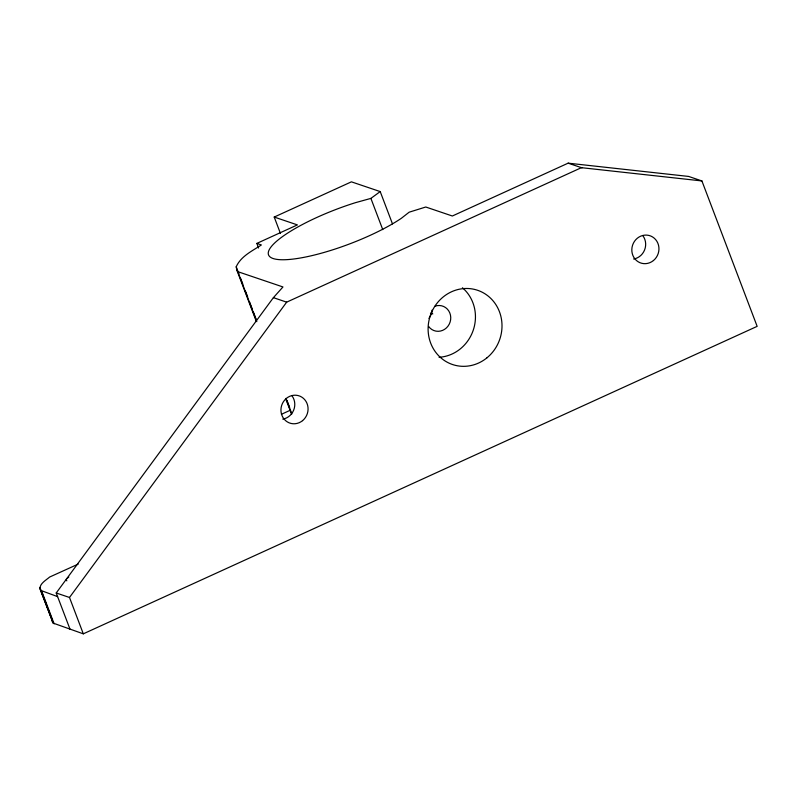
<?xml version="1.0" encoding="UTF-8"?>
<svg xmlns="http://www.w3.org/2000/svg" width="797" height="797" viewBox="0 0 797 797"><rect width="100%" height="100%" fill="white"/><g stroke="black" fill="none" stroke-linecap="round" stroke-linejoin="round"><path stroke-width="1.2" d="M392.483 223.887L380.209 191.579L370.894 198.393L355.372 202.697A79.959 18.53 -20.8 0 0 273.112 258.517A79.959 18.53 -20.8 0 0 401.379 218.278L409.16 212.191L425.777 207.011L452.347 216.007L568.131 163.166L688.628 176.436L701.908 180.939L757.15 326.352L83.306 633.834L53.17 623.115L40.747 590.418C37.678 584.689 46.047 580.216 49.633 577.048L78.196 564.107M432.034 310.133L431.725 313.41L428.985 318.401M256.315 321.41L236.888 270.253L236.211 266.786C240.883 256.236 252.221 250.975 261.376 244.958L256.823 243.414L258.577 248.026M70.056 629.321L56.218 592.978L273.391 297.66L282.965 286.96L237.815 271.667L236.888 270.253M83.306 633.834L69.498 597.471L286.671 302.153L581.412 167.669L701.908 180.939M68.791 576.998L66.5 578.981L66.221 580.395L66.858 580.804M280.405 233.332L274.218 217.053L351.407 181.836L380.209 191.579M256.823 243.414L297.391 224.903L274.218 217.053M281.431 414.281L290.487 410.146M568.131 163.166L582.039 167.868M430.46 313.141L432.801 313.928M273.391 297.66L286.671 302.153M56.218 592.978L69.498 597.471M40.747 590.418L57.603 596.634M39.85 588.604L53.17 623.115M370.894 198.393L382.759 229.626M236.211 266.786L238.861 273.76M240.624 278.412L242.836 284.22M245.476 291.194L247.688 297.012M249.451 301.664L252.101 308.638M253.426 312.125L256.076 319.099M286.99 400.473L289.64 407.446M237.815 271.667L256.803 321.659M285.954 398.38L291.692 413.494M285.904 399.297L291.642 414.41M41.703 591.125L54.126 623.822M39.91 587.499L47.621 607.792M48.478 610.054L52.333 620.196M52.273 621.301L52.552 622.278M435.023 306.187A12.991 12.164 -71.3 0 1 449.767 312.862A12.991 12.164 -71.3 0 1 444.596 329.34A12.991 12.164 -71.3 0 1 428.647 326.491M292.14 396.039A14.396 13.479 -71.3 0 1 282.766 419.122M643.02 235.932A14.396 13.479 -71.3 0 1 633.645 259.015M462.439 287.767A39.183 36.692 -71.3 0 1 473.279 330.097A39.183 36.692 -71.3 0 1 439.057 357.275M653.46 260.529A14.396 13.479 -71.3 0 0 650.81 236.051A14.396 13.479 -71.3 0 0 631.901 251.563A14.396 13.479 -71.3 0 0 653.46 260.529M302.581 420.637A14.396 13.479 -71.3 0 0 299.921 396.159A14.396 13.479 -71.3 0 0 281.022 411.67A14.396 13.479 -71.3 0 0 302.581 420.637M487.037 357.753A39.183 36.692 -71.3 0 0 479.804 291.114A39.183 36.692 -71.3 0 0 428.338 333.335A39.183 36.692 -71.3 0 0 487.037 357.753"/></g></svg>
